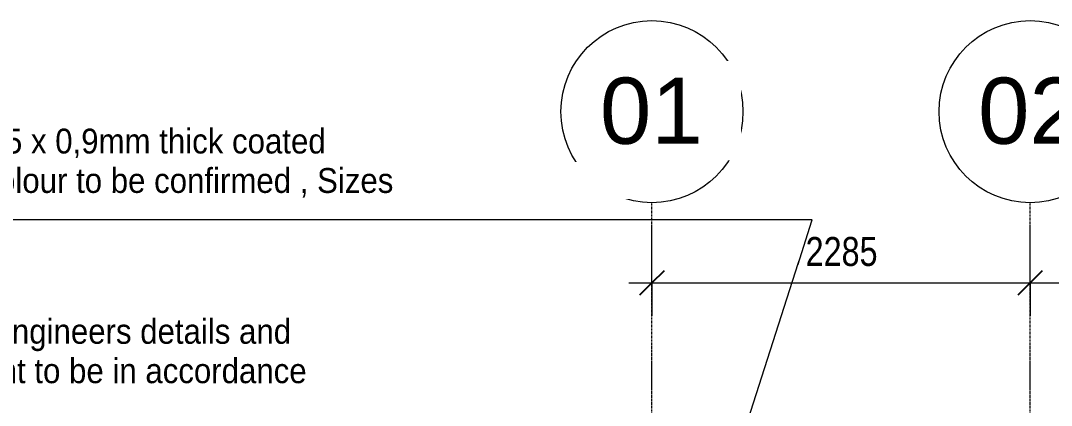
# Model space of a CAD drawing. Header units: millimetres. Extents: x -12186 to 152825, y -4386 to 9463.
# Drawn here: x 125498 to 131729, y 6224 to 8548 of the extents above; entities that cross this region are included whole.
import ezdxf

# ---------------------------------------------------------------- set-up
doc = ezdxf.new("R2010")
doc.units = ezdxf.units.MM
doc.linetypes.add('Grid Line', pattern=[22.225, 12.7, -3.175, 3.175, -3.175])
for name, color, linetype, lineweight in [('A-ANNO-DIMS', 211, 'Continuous', 5), ('A-ANNO-DIMS-100', 211, 'Continuous', 5), ('G-ANNO-TEXT', 231, 'Continuous', 5), ('S-GRID', 1, 'Continuous', 5), ('S-GRID-IDEN', 1, 'Continuous', 5)]:
    doc.layers.add(name, color=color, linetype=linetype, lineweight=lineweight)
doc.styles.add('Arial_1', font='arial.ttf', dxfattribs={"height": 400})
doc.styles.add('Arial_3', font='arial.ttf', dxfattribs={"width": 0.8, "height": 175})
doc.styles.add('Arial_4', font='arial.ttf', dxfattribs={"width": 0.9, "height": 150})
doc.dimstyles.new('SVA_Arc_Length-1_8mm_BLUE', dxfattribs={"dimscale": 304.8, "dimtxt": 178.545395, "dimasz": 0.492126, "dimexe": 0.656168, "dimexo": 0.0625, "dimgap": 0.164042, "dimtad": 1, "dimdec": 0, "dimrnd": 5, "dimzin": 0, "dimdsep": 46, "dimtxsty": 'Arial_3', "dimblk1": 'OBLIQUE', "dimblk2": 'OBLIQUE', "dimsah": 1, "dimcen": 0.09, "dimdle": 0.459318, "dimazin": 0, "dimtfac": 1, "dimtdec": 4, "dimtix": 1, "dimtmove": 0, "dimatfit": 3, "dimfxl": 1.148294, "dimfxlon": 1, "dimtvp": 1, "dimtfill": 1, "dimtolj": 1, "dimtzin": 0, "dimarcsym": 2})

# ---------------------------------------------------------------- blocks, each defined once
blk = doc.blocks.new('Grid - M_Grid Head - Circle-13408-Section 4')
at = {"layer": 'S-GRID-IDEN'}
blk.add_circle((-12508.6, 7998.3), 550, dxfattribs=at)
blk = doc.blocks.new('DIMBLOCK64-Section 4')
at = {"layer": 'A-ANNO-DIMS-100'}
for p, q in [((129314.7, 6963.9), (129314.7, 7313.9)), ((131600.7, 6963.9), (131600.7, 7313.9)), ((129174.7, 6963.9), (131600.7, 6963.9)), ((129314.7, 6963.9), (129314.7, 6763.9)), ((131600.7, 6963.9), (131600.7, 6763.9))]:
    blk.add_line(p, q, dxfattribs=at)
at = {"layer": 'A-ANNO-DIMS-100', "lineweight": 25}
for p, q in [((129314.7, 6963.9), (129389.7, 7038.9)), ((131600.7, 6963.9), (131675.7, 7038.9)), ((129314.7, 6963.9), (129239.7, 6888.9)), ((131600.7, 6963.9), (131525.7, 6888.9))]:
    blk.add_line(p, q, dxfattribs=at)
at = {"layer": 'A-ANNO-DIMS-100', "color": 0, "insert": (130243.5, 7241.1), "char_height": 175, "width": 514.211, "attachment_point": 1, "line_spacing_factor": 0.941778, "style": 'Arial_3', "bg_fill": 3, "box_fill_scale": 1.25, "bg_fill_color": 256, "bg_fill_true_color": 13158600, "bg_fill_transparency": 0}
blk.add_mtext('2285', dxfattribs=at)
blk = doc.blocks.new('_Oblique')
at = {"color": 0, "linetype": 'ByBlock', "lineweight": -2}
blk.add_line((-0.5, -0.5), (0.5, 0.5), dxfattribs=at)
blk = doc.blocks.new('DIMBLOCK65-Section 4')
at = {"layer": 'A-ANNO-DIMS-100'}
for p, q in [((131600.7, 6963.9), (131600.7, 7313.9)), ((142781.7, 6963.9), (142781.7, 7313.9)), ((131600.7, 6963.9), (142781.7, 6963.9)), ((131600.7, 6963.9), (131600.7, 6763.9)), ((142781.7, 6963.9), (142781.7, 6763.9))]:
    blk.add_line(p, q, dxfattribs=at)
at = {"layer": 'A-ANNO-DIMS-100', "lineweight": 25}
for p, q in [((131600.7, 6963.9), (131675.7, 7038.9)), ((142781.7, 6963.9), (142856.7, 7038.9)), ((131600.7, 6963.9), (131525.7, 6888.9)), ((142781.7, 6963.9), (142706.7, 6888.9))]:
    blk.add_line(p, q, dxfattribs=at)
at = {"layer": 'A-ANNO-DIMS-100', "color": 0, "insert": (136923.4, 7241.1), "char_height": 175, "width": 642.763, "attachment_point": 1, "line_spacing_factor": 0.941778, "style": 'Arial_3', "bg_fill": 3, "box_fill_scale": 1.25, "bg_fill_color": 256, "bg_fill_true_color": 13158600, "bg_fill_transparency": 0}
blk.add_mtext('11180', dxfattribs=at)

msp = doc.modelspace()

# ---------------------------------------------------------------- linework, layer by layer
at = {"layer": 'G-ANNO-TEXT', "color": 7}
msp.add_line((128112.7, 7344.3), (124864.8, 7344.3), dxfattribs=at)
at = {"layer": 'S-GRID', "linetype": 'Grid Line'}
for p, q in [((129314.7, -1058.6), (129314.7, 7448.3)), ((131600.7, -1058.6), (131600.7, 7448.3))]:
    msp.add_line(p, q, dxfattribs=at)

# ---------------------------------------------------------------- block references
at = {"layer": 'S-GRID-IDEN'}
for p in [(141823.3, 0), (144109.3, 0)]:
    msp.add_blockref('Grid - M_Grid Head - Circle-13408-Section 4', p, dxfattribs=at)

# ---------------------------------------------------------------- texts
at = {"layer": 'G-ANNO-TEXT', "color": 7, "char_height": 150, "attachment_point": 1, "style": 'Arial_4', "bg_fill": 3, "box_fill_scale": 1.25, "bg_fill_color": 256, "bg_fill_true_color": 13158600, "bg_fill_transparency": 0}
for s, insert, width in [('Aluminium seamless gutter, overall size 125 x 125 x 0,9mm thick coated ', (121315.9, 7895.5), 7366.706), ('New reinforced concrete ring beam to structural engineers details and ', (121315.9, 6746), 7099.744)]:
    msp.add_mtext(s, dxfattribs=dict(at, insert=insert, width=width))

# ---------------------------------------------------------------- next in the draw order: texts
at = {"layer": 'G-ANNO-TEXT', "color": 7, "insert": (121315.9, 6507.9), "char_height": 150, "width": 7236.833, "attachment_point": 1, "style": 'Arial_4', "bg_fill": 3, "box_fill_scale": 1.25, "bg_fill_color": 256, "bg_fill_true_color": 13158600, "bg_fill_transparency": 0}
msp.add_mtext('specifications.Concrete, formwork & reinforcement to be in accordance ', dxfattribs=at)
at = {"layer": 'S-GRID-IDEN', "char_height": 400, "width": 753.586, "attachment_point": 1, "style": 'Arial_1', "bg_fill": 3, "box_fill_scale": 1.25, "bg_fill_color": 256, "bg_fill_true_color": 13158600, "bg_fill_transparency": 0}
for s, insert in [('01', (129000.1, 8203.9)), ('02', (131286.1, 8203.9))]:
    msp.add_mtext(s, dxfattribs=dict(at, insert=insert))

# ---------------------------------------------------------------- next in the draw order: dimensions: what is measured, and where the dimension line sits
at = {"layer": 'A-ANNO-DIMS'}
dim = msp.add_linear_dim(base=(131600.7, 6963.9), p1=(129314.7, 7313.9), p2=(131600.7, 7313.9), dimstyle='SVA_Arc_Length-1_8mm_BLUE', override={"dimpost": '<>', "dimfxl": 2286}, dxfattribs=at)
dim.commit()
dim.dimension.update_dxf_attribs({"geometry": 'DIMBLOCK64-Section 4', "text_midpoint": (130457.7, 7103.2)})

# ---------------------------------------------------------------- next in the draw order: linework, layer by layer
at = {"layer": 'G-ANNO-TEXT', "color": 7}
for p, q in [((130283.8, 7344.3), (128112.7, 7344.3)), ((129146.9, 3810.2), (130283.8, 7344.3))]:
    msp.add_line(p, q, dxfattribs=at)

# ---------------------------------------------------------------- next in the draw order: texts
at = {"layer": 'G-ANNO-TEXT', "color": 7, "insert": (121315.9, 7657.4), "char_height": 150, "width": 7835.694, "attachment_point": 1, "style": 'Arial_4', "bg_fill": 3, "box_fill_scale": 1.25, "bg_fill_color": 256, "bg_fill_true_color": 13158600, "bg_fill_transparency": 0}
msp.add_mtext('internally and externally with ColourTech G4 in colour to be confirmed , Sizes ', dxfattribs=at)

# ---------------------------------------------------------------- next in the draw order: dimensions: what is measured, and where the dimension line sits
at = {"layer": 'A-ANNO-DIMS'}
dim = msp.add_linear_dim(base=(142781.7, 6963.9), p1=(131600.7, 7313.9), p2=(142781.7, 7313.9), dimstyle='SVA_Arc_Length-1_8mm_BLUE', override={"dimpost": '<>', "dimfxl": 11181}, dxfattribs=at)
dim.commit()
dim.dimension.update_dxf_attribs({"geometry": 'DIMBLOCK65-Section 4', "text_midpoint": (137191.2, 7103.2)})

doc.saveas('drawing.dxf')
